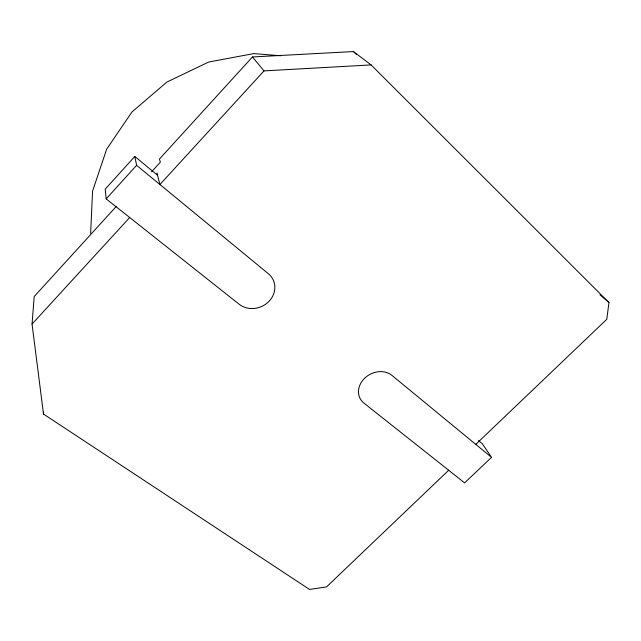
<?xml version="1.0" encoding="UTF-8"?>
<svg xmlns="http://www.w3.org/2000/svg" width="641" height="641" viewBox="0 0 641 641"><rect width="100%" height="100%" fill="white"/><g stroke="black" fill="none" stroke-linecap="round" stroke-linejoin="round"><path stroke-width="0.96" d="M448.684 470.262L326.477 586.948L309.515 589.432L43.5 414.054L43.588 412.091M90.645 233.3L92.576 191.114L106.662 149.161L131.966 111.967L166.876 82.064L208.637 62.049L253.764 53.596L280.606 55.759M43.5 414.054L32.05 324.066L34.213 296.527L116.165 206.562M151.613 171.764L160.346 162.189L159.473 159.024L252.442 56.969L353.447 51.568L371.099 64.909L608.95 302.56L606.803 319.282L475.782 444.381M134.81 156.444L105.212 189.151L106.182 198.878L239.133 304.219A21.538 19.342 -22.2 0 0 269.02 301.31A21.538 19.342 -22.2 0 0 268.379 273.739L136.613 165.33L134.81 156.444L157.518 175.217M106.182 198.878L136.613 165.33M32.05 324.066L129.69 217.507M371.099 64.909L264.012 70.903L159.921 184.512L156.941 172.966M491.543 457.345L464.621 482.881L363.912 403.085A20.031 16.746 -28.4 0 1 364.481 378.382A20.031 16.746 -28.4 0 1 391.915 375.378L491.543 457.345L482.216 443.612L478.523 440.567M599.976 294.812L608.95 302.56M353.447 51.568L356.26 54.365M252.442 56.969L264.012 70.903"/></g></svg>
